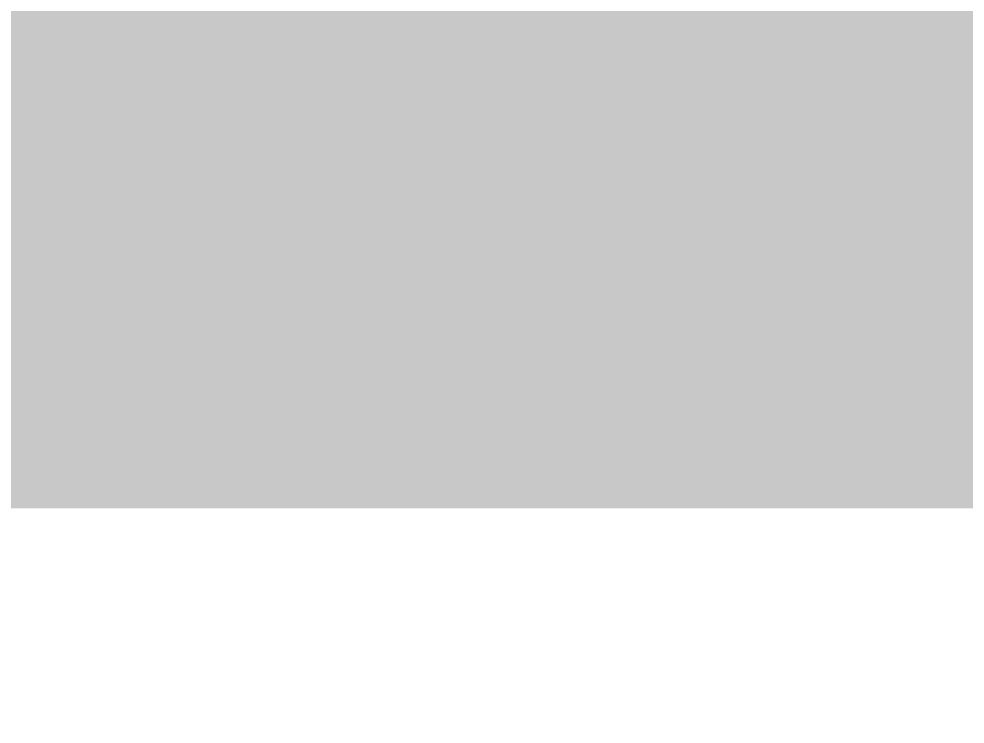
# Model space of a CAD drawing. Extents: x 0 to 196, y 0 to 139.
# Drawn here: x 118.3361 to 118.5703, y 75.9878 to 76.1623 of the extents above; entities that cross this region are included whole.
import ezdxf

# ---------------------------------------------------------------- set-up
doc = ezdxf.new("R2010")
doc.units = 0
doc.layers.add('COND', color=80, linetype='CONTINUOUS')

msp = doc.modelspace()

# ---------------------------------------------------------------- hatches: boundary and pattern name
at = {"layer": 'COND'}
msp.add_hatch(color=256, dxfattribs=at).paths.add_polyline_path([(121.8077, 78.8523, -0.198848), (121.92, 78.8988, -0.414214), (122.0788, 78.74, -0.198848), (122.0323, 78.6277), (119.4923, 76.0877, -0.198848), (119.38, 76.0412), (115.3698, 76.0412), (115.2088, 75.8802), (115.2088, 73.66, -1), (114.8912, 73.66), (114.8912, 75.946, -0.198848), (114.9377, 76.0583), (115.1917, 76.3123, -0.198848), (115.304, 76.3588), (119.3142, 76.3588)], flags=0)

doc.saveas('drawing.dxf')
